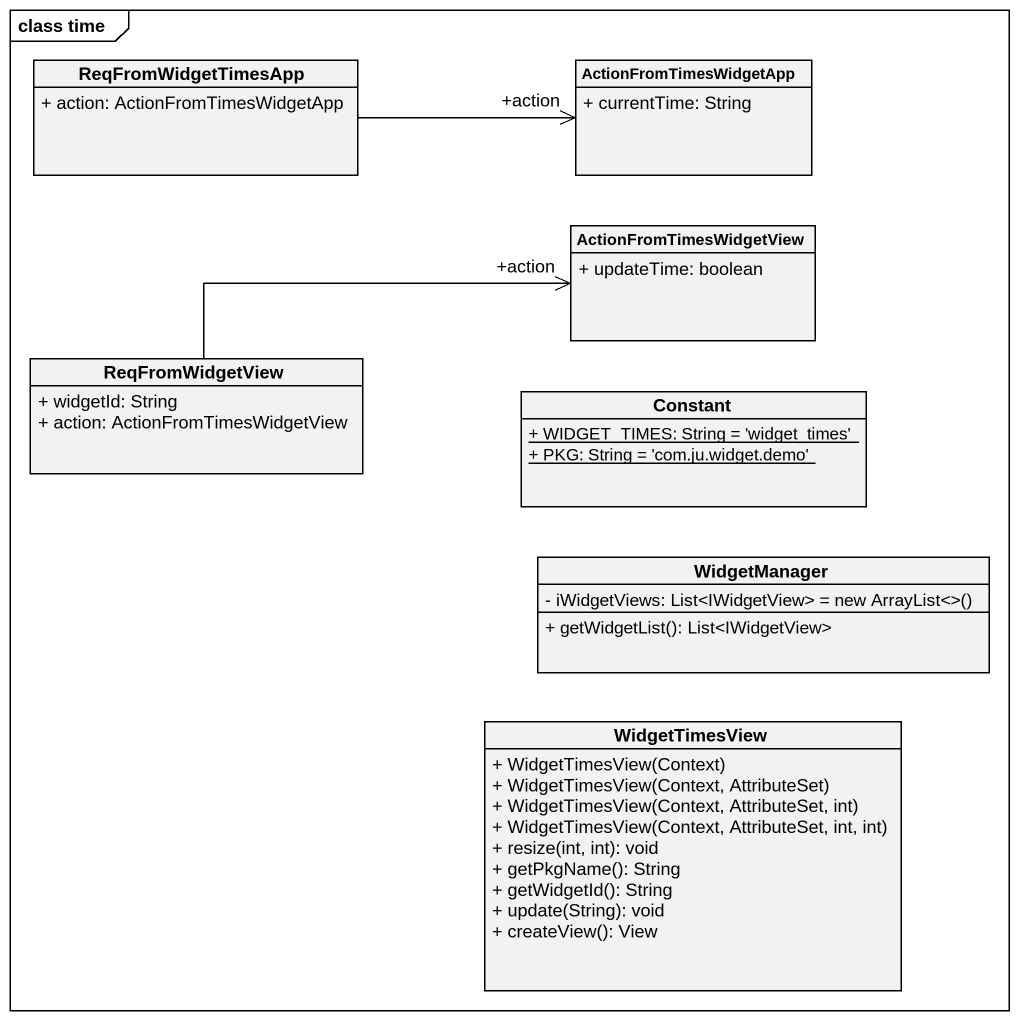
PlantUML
@startuml
mainframe class time
hide circle
hide empty members
skinparam classAttributeIconSize 0
class ReqFromWidgetTimesApp {
  + action: ActionFromTimesWidgetApp
}
class ActionFromTimesWidgetApp {
  + currentTime: String
}
class ActionFromTimesWidgetView {
  + updateTime: boolean
}
class ReqFromWidgetView {
  + widgetId: String
  + action: ActionFromTimesWidgetView
}
class Constant {
  {static} + WIDGET_TIMES: String = 'widget_times'
  {static} + PKG: String = 'com.ju.widget.demo'
}
class WidgetManager {
  {field} - iWidgetViews: List<IWidgetView> = new ArrayList<>()
  + getWidgetList(): List<IWidgetView>
}
class WidgetTimesView {
  + WidgetTimesView(Context)
  + WidgetTimesView(Context, AttributeSet)
  + WidgetTimesView(Context, AttributeSet, int)
  + WidgetTimesView(Context, AttributeSet, int, int)
  + resize(int, int): void
  + getPkgName(): String
  + getWidgetId(): String
  + update(String): void
  + createView(): View
}
ReqFromWidgetTimesApp -right-> "+action" ActionFromTimesWidgetApp
ReqFromWidgetView -right-> "+action" ActionFromTimesWidgetView
@enduml
